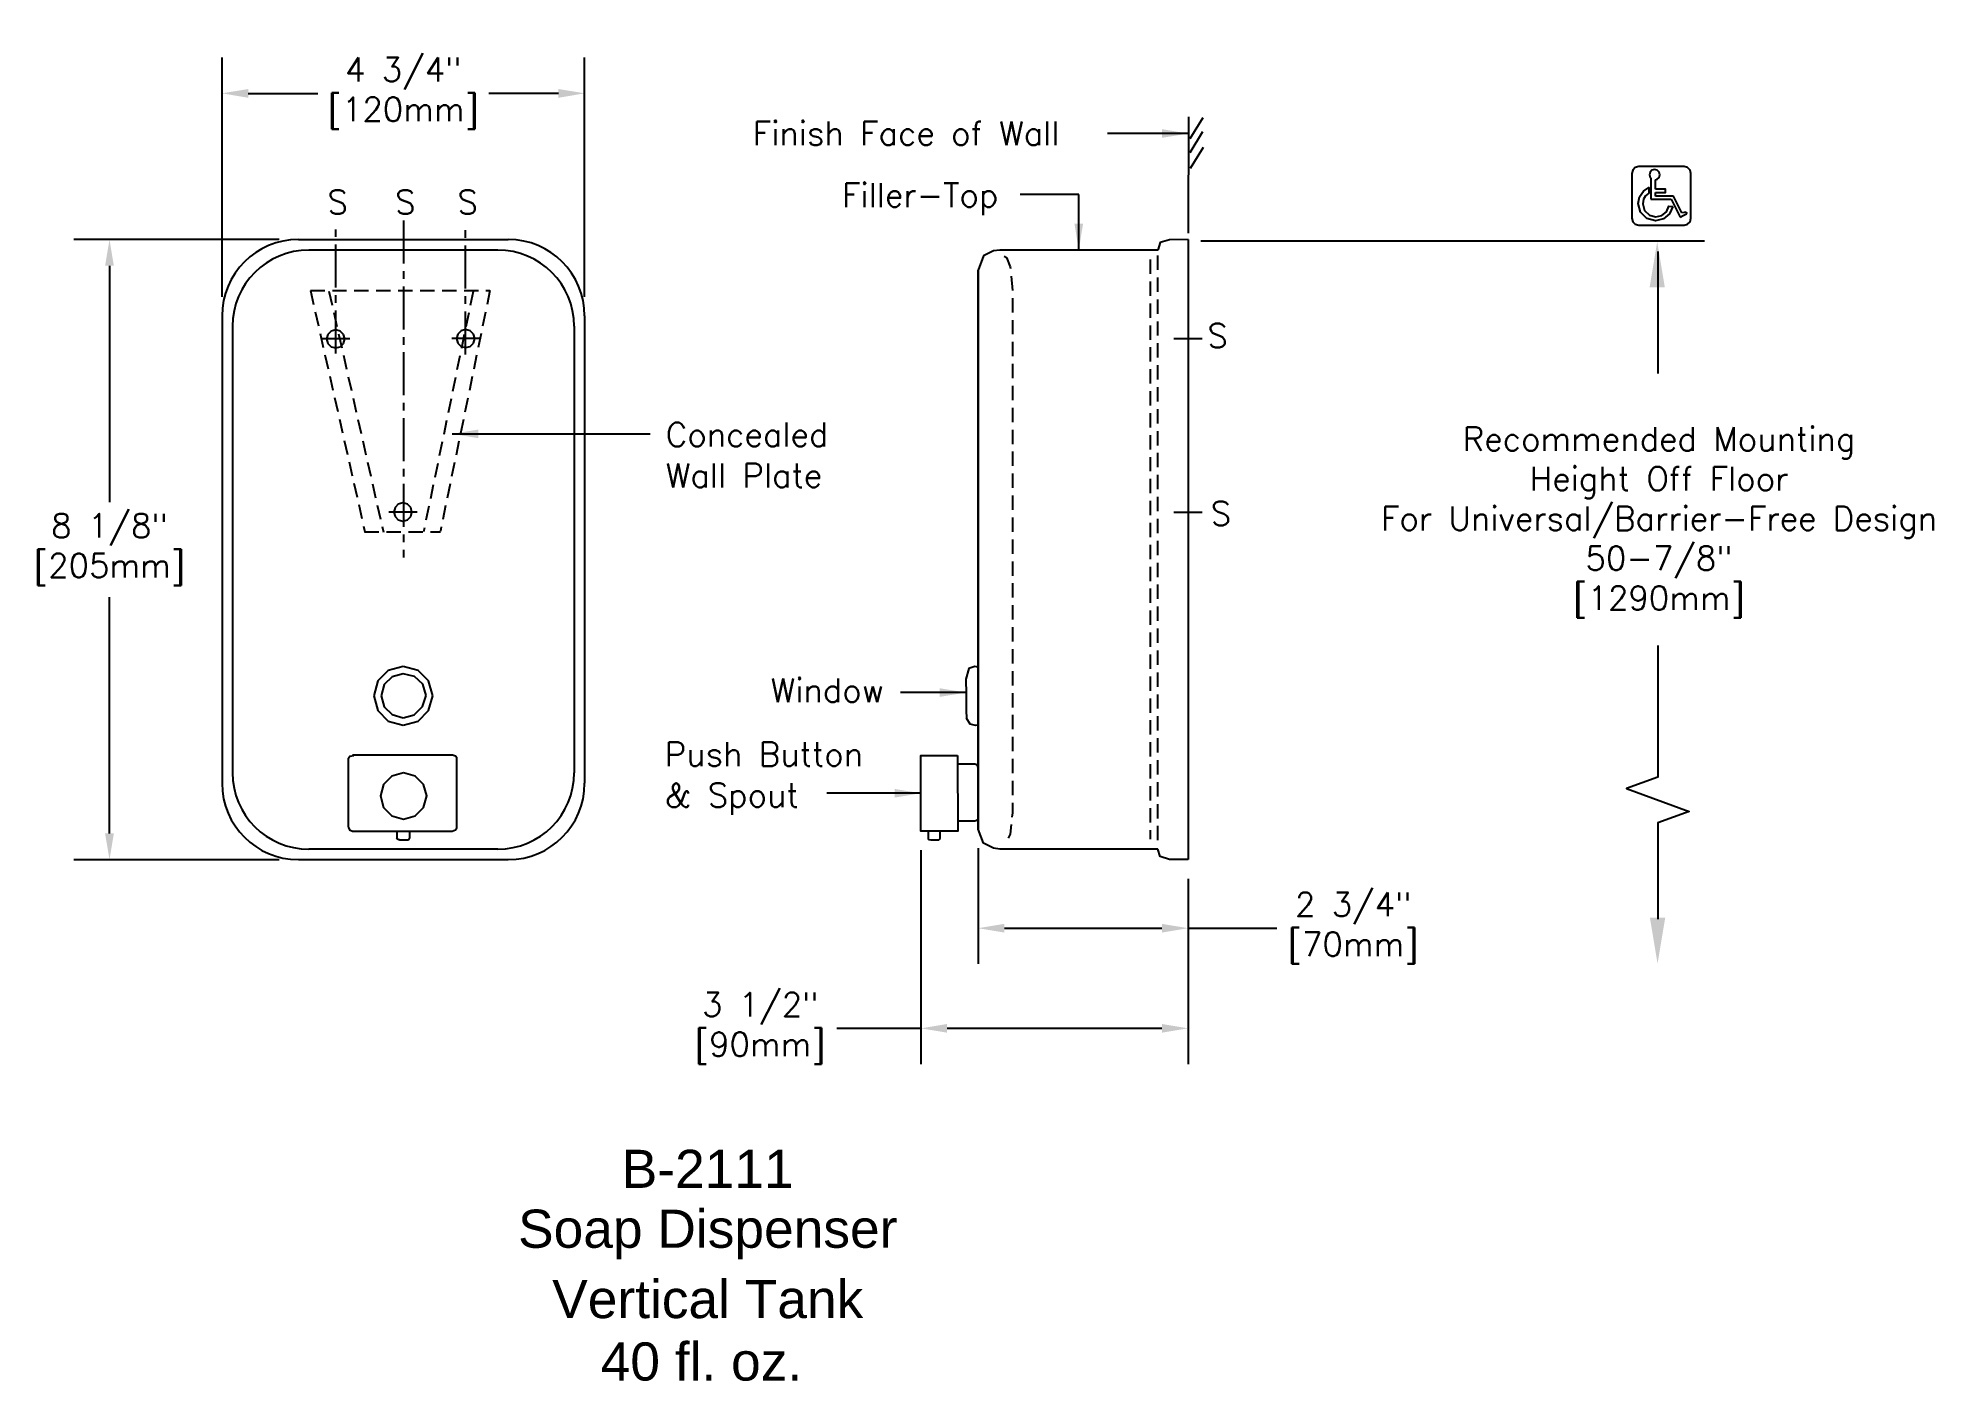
# Model space of a CAD drawing. Extents: x 10.6 to 35.5, y 0.2 to 17.8.
import ezdxf
from ezdxf.enums import TextEntityAlignment as Align

# ---------------------------------------------------------------- set-up
doc = ezdxf.new("R2010")
doc.units = 0
doc.header["$MEASUREMENT"] = 0
doc.header["$PDMODE"] = 35
doc.header["$PDSIZE"] = 1
doc.linetypes.add('CENTER2', pattern=[1.125, 0.75, -0.125, 0.125, -0.125])
doc.linetypes.add('HIDDEN', pattern=[0.375, 0.25, -0.125])
doc.layers.get('0').update_dxf_attribs({"linetype": 'CONTINUOUS'})
doc.layers.get('DEFPOINTS').update_dxf_attribs({"linetype": 'CONTINUOUS'})
for name, color, linetype in [('DETAIL', 4, 'CONTINUOUS'), ('DIM', 1, 'CONTINUOUS'), ('LAYER_1', 7, 'CONTINUOUS'), ('TEXT', 2, 'CONTINUOUS')]:
    doc.layers.add(name, color=color, linetype=linetype)
doc.styles.add('ARIAL_5', font='arial.ttf', dxfattribs={"height": 5})
doc.styles.add('DIM_S_7', font='simplex.shx', dxfattribs={"height": 0.3125})
doc.styles.add('DIM_S_8', font='simplex.shx', dxfattribs={"height": 0.25})
doc.dimstyles.new('DIM_S_7', dxfattribs={"dimtxt": 0.12, "dimasz": 0.34375, "dimexe": 0.46875, "dimexo": 0.25, "dimgap": 0.09375, "dimtad": 0, "dimtih": 1, "dimtoh": 1, "dimdec": 4, "dimrnd": 0.0625, "dimzin": 4, "dimtxsty": 'DIM_S_7', "dimcen": 0.09375, "dimaunit": 1, "dimazin": 3, "dimtfac": 1, "dimtdec": 4, "dimtofl": 0, "dimtmove": 0, "dimatfit": 3, "dimtolj": 1, "dimtzin": 0})

# ---------------------------------------------------------------- blocks, each defined once
blk = doc.blocks.new('*D0')
at = {"color": 0, "linetype": 'BYBLOCK'}
for p, q in [((13.04, 14.445), (13.04, 17.579)), ((17.79, 14.445), (17.79, 17.579)), ((13.384, 17.111), (14.295, 17.111)), ((17.447, 17.111), (16.536, 17.111))]:
    blk.add_line(p, q, dxfattribs=at)
for points in [[(13.384, 17.168), (13.384, 17.053), (13.04, 17.111)], [(17.447, 17.168), (17.447, 17.053), (17.79, 17.111)]]:
    blk.add_solid(points, dxfattribs=at)
at = {"layer": 'DEFPOINTS', "color": 0, "linetype": 'BYBLOCK'}
for p in [(17.79, 17.111), (13.04, 14.195), (17.79, 14.195)]:
    blk.add_point(p, dxfattribs=at)
at = {"color": 0, "linetype": 'BYBLOCK', "insert": (15.415, 17.111), "char_height": 0.3125, "attachment_point": 5, "style": 'DIM_S_7'}
blk.add_mtext('\\A1;4 3/4"\\P[120mm]', dxfattribs=at)
blk = doc.blocks.new('*D1')
at = {"color": 0, "linetype": 'BYBLOCK'}
for p, q in [((13.79, 15.195), (11.097, 15.195)), ((11.566, 14.852), (11.566, 11.755)), ((11.566, 7.414), (11.566, 10.511)), ((13.79, 7.07), (11.097, 7.07))]:
    blk.add_line(p, q, dxfattribs=at)
for points in [[(11.508, 14.852), (11.623, 14.852), (11.566, 15.195)], [(11.508, 7.414), (11.623, 7.414), (11.566, 7.07)]]:
    blk.add_solid(points, dxfattribs=at)
at = {"layer": 'DEFPOINTS', "color": 0, "linetype": 'BYBLOCK'}
for p in [(14.04, 15.195), (11.566, 7.07), (14.04, 7.07)]:
    blk.add_point(p, dxfattribs=at)
at = {"color": 0, "linetype": 'BYBLOCK', "insert": (11.566, 11.133), "char_height": 0.3125, "attachment_point": 5, "style": 'DIM_S_7'}
blk.add_mtext('\\A1;8 1/8"\\P[205mm]', dxfattribs=at)
blk = doc.blocks.new('*D2')
at = {"color": 0, "linetype": 'BYBLOCK'}
for p, q in [((22.195, 7.195), (22.195, 4.391)), ((25.696, 6.82), (25.696, 4.391)), ((22.195, 4.86), (21.093, 4.86)), ((25.352, 4.86), (22.539, 4.86))]:
    blk.add_line(p, q, dxfattribs=at)
for points in [[(22.539, 4.917), (22.539, 4.803), (22.195, 4.86)], [(25.352, 4.917), (25.352, 4.803), (25.696, 4.86)]]:
    blk.add_solid(points, dxfattribs=at)
at = {"layer": 'DEFPOINTS', "color": 0, "linetype": 'BYBLOCK'}
for p in [(22.195, 7.445), (25.696, 7.07), (25.696, 4.86)]:
    blk.add_point(p, dxfattribs=at)
at = {"color": 0, "linetype": 'BYBLOCK', "insert": (20.091, 4.86), "char_height": 0.3125, "attachment_point": 5, "style": 'DIM_S_7'}
blk.add_mtext('\\A1;3 1/2"\\P[90mm]', dxfattribs=at)
blk = doc.blocks.new('*D3')
at = {"color": 0, "linetype": 'BYBLOCK'}
for p, q in [((22.945, 7.219), (22.945, 5.703)), ((25.696, 6.82), (25.696, 5.703)), ((23.289, 6.172), (25.352, 6.172)), ((25.696, 6.172), (26.858, 6.172))]:
    blk.add_line(p, q, dxfattribs=at)
for points in [[(23.289, 6.229), (23.289, 6.115), (22.945, 6.172)], [(25.352, 6.229), (25.352, 6.115), (25.696, 6.172)]]:
    blk.add_solid(points, dxfattribs=at)
at = {"layer": 'DEFPOINTS', "color": 0, "linetype": 'BYBLOCK'}
for p in [(22.945, 7.469), (25.696, 7.07), (25.696, 6.172)]:
    blk.add_point(p, dxfattribs=at)
at = {"color": 0, "linetype": 'BYBLOCK', "insert": (27.859, 6.172), "char_height": 0.3125, "attachment_point": 5, "style": 'DIM_S_7'}
blk.add_mtext('\\A1;2 3/4"\\P[70mm]', dxfattribs=at)

msp = doc.modelspace()

# ---------------------------------------------------------------- linework, layer by layer
at = {"layer": 'DETAIL', "linetype": 'CONTINUOUS'}
for p, q in [((32.05396, 15.76509), (31.81947, 15.76509)), ((32.16293, 15.54418), (32.05396, 15.76509)), ((32.14221, 15.48917), (32.18049, 15.50857)), ((32.18049, 15.50857), (32.1797, 15.51018)), ((14.04027, 15.19539), (16.79027, 15.19539)), ((25.69518, 15.19539), (25.69518, 7.07039)), ((16.65324, 15.05825), (14.1773, 15.05825)), ((22.94518, 14.79628), (22.94518, 7.46939)), ((22.94518, 7.46939), (22.94518, 14.79628)), ((13.04027, 14.19539), (13.04027, 8.07039)), ((17.79027, 14.19539), (17.79027, 8.07039)), ((13.1773, 14.05825), (13.1773, 8.20742)), ((17.65324, 14.05825), (17.65324, 8.20742)), ((25.50965, 13.89812), (25.88072, 13.89812)), ((25.50965, 11.62543), (25.88072, 11.62543)), ((16.65324, 7.20742), (14.1773, 7.20742)), ((14.04027, 7.07039), (16.79027, 7.07039))]:
    msp.add_line(p, q, dxfattribs=at)
at = {"layer": 'DETAIL', "linetype": 'CENTER2', "ltscale": 0.75}
for p, q in [((14.52933, 13.70399), (14.52933, 15.40766)), ((15.41527, 15.44275), (15.41527, 11.02837)), ((16.23156, 13.69108), (16.23156, 15.40766))]:
    msp.add_line(p, q, dxfattribs=at)
at = {"layer": 'DETAIL', "linetype": 'CONTINUOUS'}
for points in [[(25.69949, 16.8028), (25.69843, 15.2791)], [(25.8882, 16.79098), (25.7199, 16.51454)], [(25.88615, 16.60793), (25.71783, 16.33149)], [(25.89282, 16.40179), (25.72451, 16.12535)], [(31.81947, 15.97933), (31.84096, 15.98512), (31.86548, 16.00955), (31.87481, 16.04391), (31.86548, 16.07825), (31.84096, 16.10266), (31.80647, 16.11194), (31.77197, 16.10266), (31.74746, 16.07825), (31.73814, 16.04391), (31.74746, 16.00955), (31.75814, 15.9989)], [(31.75814, 15.9989), (31.75814, 15.7223)], [(31.81947, 15.85368), (31.81947, 15.97933)], [(31.75814, 15.7223), (31.81947, 15.7223)], [(31.81947, 15.8109), (31.94832, 15.8109), (31.94832, 15.85368), (31.81947, 15.85368)], [(31.81947, 15.76509), (31.81947, 15.8109)], [(31.81947, 15.7223), (32.02314, 15.7223)], [(32.02314, 15.7223), (32.14221, 15.48917)], [(32.1797, 15.51018), (32.20683, 15.52154), (32.22421, 15.53407), (32.22826, 15.54542), (32.217, 15.55204), (32.19337, 15.55155), (32.16293, 15.54418)], [(25.69565, 15.19539), (25.45042, 15.19152), (25.32957, 15.15597), (25.2977, 15.05825)], [(23.22938, 15.05825), (23.14456, 15.04642), (23.01598, 14.97993), (22.94518, 14.79628)], [(25.2977, 15.05825), (23.22938, 15.05825)], [(15.41338, 9.60276), (15.21834, 9.55031), (15.07971, 9.41248), (15.02695, 9.21856)], [(15.41338, 9.50701), (15.26694, 9.46763), (15.16283, 9.36415), (15.1232, 9.21856)], [(15.7998, 9.21856), (15.74704, 9.41248), (15.60842, 9.55031), (15.41338, 9.60276)], [(15.71237, 9.22298), (15.67046, 9.36741), (15.56211, 9.46877), (15.41338, 9.50701)], [(22.94609, 9.59064), (22.90278, 9.60008), (22.82365, 9.57476), (22.78492, 9.43423)], [(15.02695, 9.21856), (15.07971, 9.02465), (15.21834, 8.88682), (15.41338, 8.83437)], [(15.1232, 9.21856), (15.16283, 9.07377), (15.26694, 8.9711), (15.41338, 8.93007)], [(15.41338, 8.93007), (15.55614, 8.96911), (15.66748, 9.07547), (15.71237, 9.22298)], [(15.41338, 8.83437), (15.60842, 8.88682), (15.74704, 9.02465), (15.7998, 9.21856)], [(22.78492, 9.43423), (22.78626, 9.23667), (22.78662, 9.02296), (22.79372, 8.92214)], [(22.94609, 8.8311), (22.90949, 8.82713), (22.83903, 8.84339), (22.79372, 8.92214)], [(14.69469, 8.3816), (14.6971, 8.39863), (14.71591, 8.42399), (14.76723, 8.43703)], [(14.69469, 7.50107), (14.69469, 8.3816)], [(16.0575, 8.43761), (14.74778, 8.43761)], [(16.11716, 8.39477), (16.11416, 8.40574), (16.09809, 8.42663), (16.0575, 8.43761)], [(16.11716, 7.50107), (16.11716, 8.39477)], [(22.9034, 8.32176), (22.82334, 8.32176), (22.72593, 8.32176), (22.67576, 8.32176)], [(22.94518, 8.26463), (22.94465, 8.27944), (22.93728, 8.30695), (22.9034, 8.32176)], [(14.69428, 7.5106), (14.69638, 7.49352), (14.71111, 7.46187), (14.75109, 7.44499)], [(16.05415, 7.44499), (16.09856, 7.45959), (16.11477, 7.48644), (16.11716, 7.50107)], [(22.90115, 7.5745), (22.82044, 7.5745), (22.7261, 7.5745), (22.67758, 7.5745)], [(22.94518, 7.63163), (22.94246, 7.61682), (22.93508, 7.58931), (22.90115, 7.5745)], [(23.22938, 7.20742), (23.14456, 7.21924), (23.01598, 7.28573), (22.94518, 7.46939)], [(14.75109, 7.44499), (16.05415, 7.44499)], [(15.33108, 7.44499), (15.33108, 7.35512)], [(15.36684, 7.32879), (15.35766, 7.33073), (15.34062, 7.33852), (15.33144, 7.35512)], [(15.36684, 7.32879), (15.40084, 7.32879), (15.44405, 7.32879), (15.4637, 7.32879)], [(15.4637, 7.32879), (15.47288, 7.33073), (15.48992, 7.33852), (15.49911, 7.35512)], [(15.49911, 7.35512), (15.49911, 7.38313), (15.49911, 7.41212), (15.49911, 7.44499)], [(22.28858, 7.44467), (22.28858, 7.35131)], [(22.28858, 7.35131), (22.29088, 7.34561), (22.30105, 7.33502), (22.32401, 7.32932)], [(22.32401, 7.32932), (22.36411, 7.32932), (22.4062, 7.32932), (22.42569, 7.32932)], [(22.42569, 7.32932), (22.43142, 7.3303), (22.44207, 7.33713), (22.4478, 7.35566)], [(22.4478, 7.35566), (22.4478, 7.39018), (22.4478, 7.42665), (22.4478, 7.44359)], [(25.2977, 7.20742), (23.22938, 7.20742)], [(25.69565, 7.07028), (25.45042, 7.07414), (25.32957, 7.10969), (25.2977, 7.20742)]]:
    msp.add_lwpolyline(points, dxfattribs=at)
for points in [[(32.19293, 15.38443), (32.23861, 15.39674), (32.27105, 15.42907), (32.28339, 15.47455), (32.28339, 16.06032), (32.27105, 16.10581), (32.23861, 16.13813), (32.19293, 16.15042), (31.59984, 16.15042), (31.55419, 16.13813), (31.52173, 16.10581), (31.50938, 16.06032), (31.50938, 15.47455), (31.52173, 15.42907), (31.55419, 15.39674), (31.59984, 15.38443)], [(32.04503, 15.63046), (32.00375, 15.53309), (31.92428, 15.46543), (31.81927, 15.44008), (31.70377, 15.47121), (31.62166, 15.553), (31.5904, 15.66804), (31.61129, 15.7563), (31.66337, 15.83083), (31.73073, 15.87577), (31.73139, 15.8015), (31.68582, 15.76828), (31.66083, 15.72288), (31.6532, 15.66326), (31.67664, 15.577), (31.73823, 15.51567), (31.82486, 15.49232), (31.90359, 15.51054), (31.96319, 15.5598), (31.99417, 15.63203)], [(15.41781, 8.20619), (15.26448, 8.16496), (15.15551, 8.05664), (15.11405, 7.90425), (15.15551, 7.7518), (15.26448, 7.64345), (15.41781, 7.60222), (15.5711, 7.64345), (15.68006, 7.7518), (15.72152, 7.90425), (15.68006, 8.05664), (15.5711, 8.16496)], [(22.67548, 8.43521), (22.6779, 7.443), (22.19518, 7.44499), (22.19518, 8.43528)]]:
    msp.add_lwpolyline(points, close=True, dxfattribs=at)
at = {"layer": 'DETAIL', "linetype": 'HIDDEN', "ltscale": 0.75, "flags": 128}
msp.add_lwpolyline([(23.28804, 14.97744), (23.31555, 14.95854), (23.36665, 14.83805), (23.39417, 14.52023), (23.39417, 14.3854), (23.39417, 14.16921), (23.39417, 13.8851), (23.39417, 13.54651), (23.39417, 13.16687), (23.39417, 12.75961), (23.39417, 12.33819), (23.39417, 11.91602), (23.39417, 11.50655), (23.39417, 11.12321), (23.39417, 10.77944), (23.39417, 10.48867), (23.39417, 10.26434), (23.39417, 10.1199), (23.39417, 10.06876), (23.39417, 9.95097), (23.39417, 9.64806), (23.39417, 9.23575), (23.39417, 8.78973), (23.39417, 8.38571), (23.39417, 7.68505), (23.36665, 7.40502), (23.31555, 7.30864), (23.28804, 7.29822)], dxfattribs=at)
at = {"layer": 'DETAIL', "linetype": 'HIDDEN', "ltscale": 0.75}
for points in [[(25.19961, 14.93347), (25.19961, 7.33952)], [(25.29687, 14.98619), (25.29687, 7.28642)], [(14.19771, 14.5267), (14.91043, 11.3671)], [(14.19771, 14.5267), (16.54988, 14.5267), (15.90054, 11.37544)], [(14.44088, 14.52012), (15.1536, 11.36052)], [(16.32984, 14.51572), (15.68043, 11.36445)], [(14.52933, 14.0118), (14.46936, 13.99568), (14.42676, 13.95332), (14.41055, 13.89371)], [(14.64816, 13.89371), (14.63193, 13.95332), (14.5893, 13.99568), (14.52933, 14.0118)], [(16.23156, 14.01619), (16.17161, 14.00008), (16.12899, 13.95772), (16.11279, 13.89812)], [(16.35034, 13.89812), (16.33413, 13.95772), (16.29153, 14.00008), (16.23156, 14.01619)], [(14.41055, 13.89371), (14.42676, 13.83409), (14.46936, 13.79173), (14.52933, 13.77561)], [(14.52933, 13.77561), (14.5893, 13.79173), (14.63193, 13.83409), (14.64816, 13.89371)], [(16.11279, 13.89812), (16.12899, 13.83848), (16.17161, 13.79609), (16.23156, 13.77996)], [(16.23156, 13.77996), (16.29153, 13.79609), (16.33413, 13.83848), (16.35034, 13.89812)], [(15.40919, 11.74357), (15.34922, 11.72745), (15.30661, 11.68506), (15.29041, 11.62543)], [(15.52796, 11.62543), (15.51175, 11.68506), (15.46915, 11.72745), (15.40919, 11.74357)], [(15.29041, 11.62543), (15.30661, 11.56584), (15.34922, 11.52347), (15.40919, 11.50734)], [(15.40919, 11.50734), (15.46915, 11.52347), (15.51175, 11.56584), (15.52796, 11.62543)], [(14.90742, 11.36715), (15.90243, 11.36622)]]:
    msp.add_lwpolyline(points, dxfattribs=at)
at = {"layer": 'DETAIL', "linetype": 'CENTER2', "ltscale": 0.75}
for points in [[(14.71503, 13.89371), (14.34362, 13.89371)], [(16.42171, 13.89812), (16.0503, 13.89812)], [(15.59489, 11.62543), (15.22348, 11.62543)]]:
    msp.add_lwpolyline(points, dxfattribs=at)
at = {"layer": 'DETAIL', "linetype": 'CONTINUOUS'}
for centre, start, end in [((14.04027, 14.19539), 90, 180), ((16.79027, 14.19539), 0, 90), ((14.1773, 14.05825), 90, 180), ((16.65324, 14.05825), 0, 90), ((14.1773, 8.20742), 180, 270), ((16.65324, 8.20742), 270, 0), ((14.04027, 8.07039), 180, 270), ((16.79027, 8.07039), 270, 0)]:
    msp.add_arc(centre, 1, start, end, dxfattribs=at)
at = {"layer": 'DIM', "linetype": 'CONTINUOUS'}
for p, q in [((25.86176, 15.17862), (32.45859, 15.17862)), ((31.84943, 15.04059), (31.84943, 13.44159))]:
    msp.add_line(p, q, dxfattribs=at)
msp.add_lwpolyline([(31.84943, 9.87477), (31.84943, 8.15242), (31.43731, 8.00242), (32.26155, 7.70242), (31.84943, 7.55242), (31.84943, 6.29101)], dxfattribs=at)
for points in [[(31.74111, 14.56833), (31.94095, 14.56833), (31.84103, 15.16783)], [(31.74579, 6.30796), (31.94562, 6.30796), (31.84571, 5.70846)]]:
    msp.add_solid(points, dxfattribs=at)
at = {"layer": 'LAYER_1', "color": 7, "linetype": 'CONTINUOUS'}
msp.add_lwpolyline([(25.69518, 15.19528), (25.69518, 7.48472)], dxfattribs=at)

# ---------------------------------------------------------------- texts
at = {"layer": 'DIM', "linetype": 'CONTINUOUS', "style": 'DIM_S_7'}
for s, p in [('Finish Face of Wall', (19.9938, 16.43174)), ('Filler-Top', (21.16178, 15.62093)), ('S', (14.42123, 15.53166)), ('S', (15.30717, 15.53166)), ('S', (16.12347, 15.53166)), ('S', (25.94729, 13.78115)), ('Concealed', (18.85422, 12.48356)), ('Wall Plate', (18.85422, 11.94785)), ('S', (25.99128, 11.45069)), ('Window', (20.2282, 9.13181)), ('Push Button', (18.84053, 8.29563)), ('& Spout', (18.84053, 7.75992))]:
    msp.add_text(s, height=0.3125, dxfattribs=at).set_placement(p)
at = {"layer": 'DIM', "linetype": 'CONTINUOUS', "insert": (31.866, 11.48892), "char_height": 0.3125, "attachment_point": 5, "style": 'DIM_S_8'}
msp.add_mtext('Recommended Mounting\\PHeight Off Floor\\PFor Universal/Barrier-Free Design \\P50-7/8"\\P[1290mm]', dxfattribs=at)
at = {"layer": 'TEXT', "linetype": 'CONTINUOUS', "style": 'ARIAL_5'}
for s, p in [('B-2111', (19.40303, 3.0225)), ('Soap Dispenser', (19.40303, 2.17244)), ('Vertical Tank', (19.40303, 1.32237)), ('40 fl. oz.', (19.32025, 0.50457))]:
    msp.add_text(s, height=0.5, dxfattribs=at).set_placement(p, align=Align.MIDDLE)

# ---------------------------------------------------------------- dimensions: what is measured, and where the dimension line sits
at = {"layer": 'DIM', "linetype": 'CONTINUOUS'}
for base, p1, p2, text, picture, middle in [((17.79027, 17.1106), (13.04027, 14.19539), (17.79027, 14.19539), '<>\\P[120mm]', '*D0', (15.41527, 17.1106)), ((25.69565, 6.17179), (22.94518, 7.46939), (25.69565, 7.07028), '<>\\P[70mm]', '*D3', (27.85934, 6.17179)), ((25.69565, 4.86014), (22.19518, 7.44499), (25.69565, 7.07028), '<>\\P[90mm]', '*D2', (20.09102, 4.86014))]:
    dim = msp.add_linear_dim(base=base, p1=p1, p2=p2, text=text, dimstyle='DIM_S_7', override={"dimpost": '"'}, dxfattribs=at)
    dim.commit()
    dim.dimension.update_dxf_attribs({"geometry": picture, "text_midpoint": middle, "dimtype": 160})
dim = msp.add_linear_dim(base=(11.56551, 7.07039), p1=(14.04027, 15.19539), p2=(14.04027, 7.07039), angle=90, text='<>\\P[205mm]', dimstyle='DIM_S_7', override={"dimpost": '"'}, dxfattribs=at)
dim.commit()
dim.dimension.update_dxf_attribs({"geometry": '*D1', "text_midpoint": (11.56551, 11.13289), "dimtype": 160})

# ---------------------------------------------------------------- leaders
for points in [[(25.69913, 16.58469), (24.63851, 16.58469)], [(24.26354, 15.05825), (24.26354, 15.78458), (23.49793, 15.78458)], [(16.0555, 12.64922), (18.65043, 12.64922)], [(22.78644, 9.25965), (21.92962, 9.25965)], [(22.19518, 7.94013), (20.96121, 7.94013)]]:
    msp.add_leader(points, dimstyle='DIM_S_7', dxfattribs=at)

doc.saveas('drawing.dxf')
